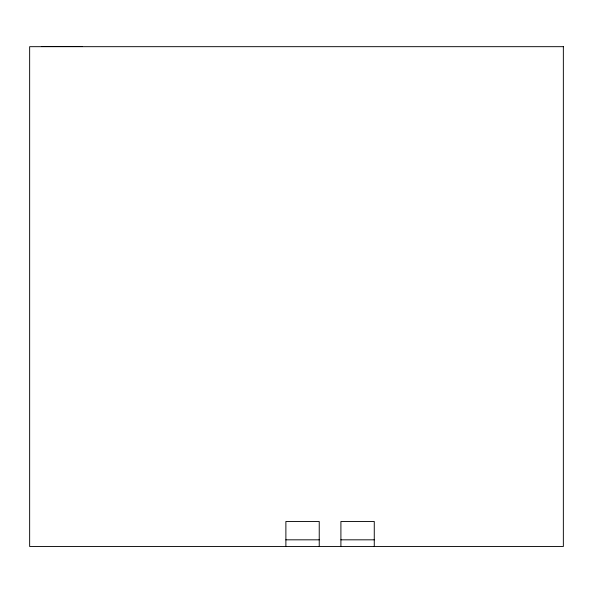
<?xml version="1.0" encoding="UTF-8"?>
<svg xmlns="http://www.w3.org/2000/svg" width="593" height="593" viewBox="0 0 593 593"><rect width="100%" height="100%" fill="white"/><g stroke="black" fill="none" stroke-linecap="round" stroke-linejoin="round"><path stroke-width="0.89" d="M41.651 46.506L82.501 46.506M285.885 539.823L319.234 539.823M340.908 539.823L374.265 539.823M374.265 546.494L374.265 521.477L340.908 521.477L340.908 546.494M319.234 546.494L319.234 521.477L285.885 521.477L285.885 546.494M563.35 46.677L29.65 46.677L29.65 546.494L563.35 546.494L563.35 46.677"/></g></svg>
